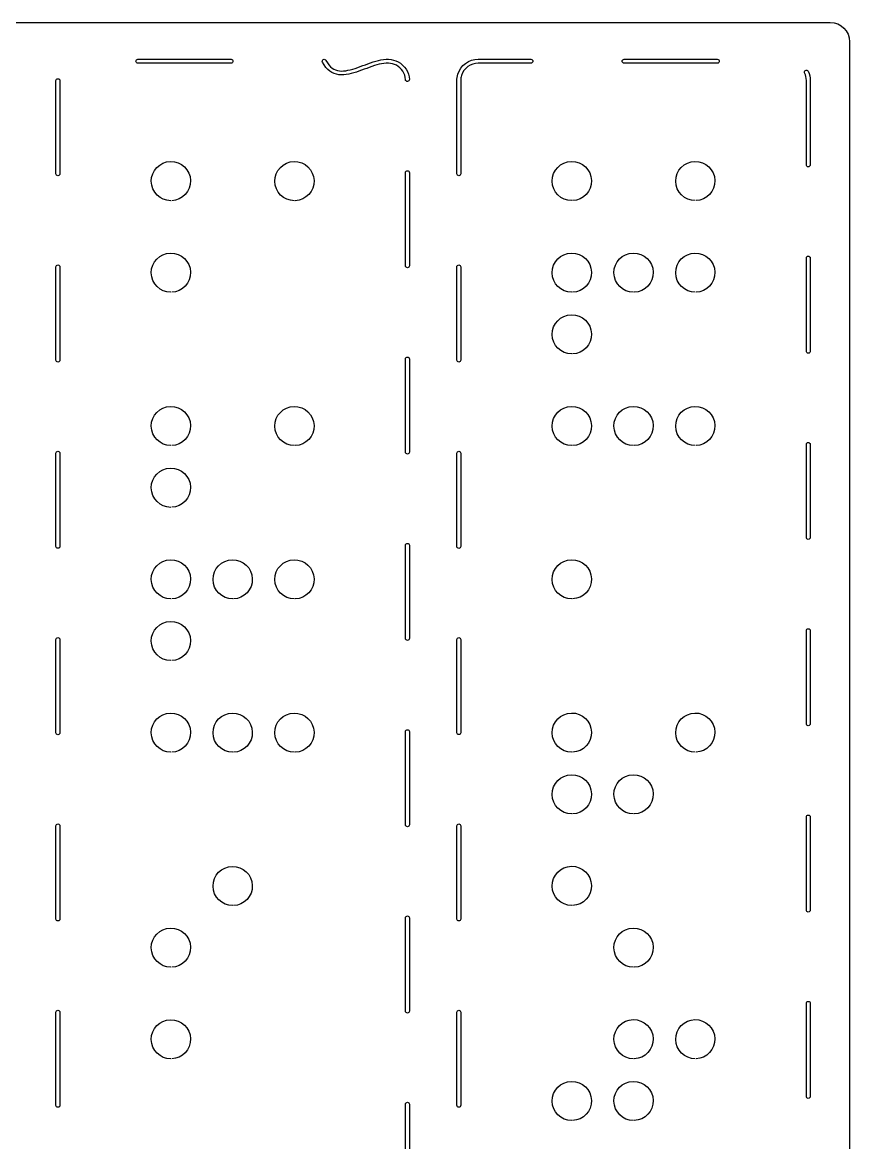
# Model space of a CAD drawing. Extents: x 0 to 120, y 0 to 230.
# Drawn here: x 77.5 to 120.1, y 172.4 to 230.1 of the extents above; entities that cross this region are included whole.
import ezdxf

# ---------------------------------------------------------------- set-up
doc = ezdxf.new("R2010")
doc.units = 0
doc.layers.add('Camada_1', color=7, linetype='CONTINUOUS')

msp = doc.modelspace()

# ---------------------------------------------------------------- linework, layer by layer
at = {"layer": 'Camada_1', "color": 7}
for points in [[(1.100001, 230.09983), (119.1, 230.09983)], [(120.1, 229.09983), (120.1, 1.09983)], [(83.44316, 228.199), (88.24394, 228.199)], [(88.24394, 227.999781), (83.44316, 227.999781)], [(103.688734, 227.998875), (100.97389, 227.998875), (100.971941, 227.998875)], [(100.975844, 228.200047), (103.688734, 228.200047)], [(108.489516, 228.200047), (113.288344, 228.200047)], [(113.288344, 227.998875), (108.489516, 227.998875)], [(96.75959, 227.890406), (96.75759, 227.890406)], [(79.22831, 222.298609), (79.22831, 227.099391)], [(79.42947, 227.099391), (79.42947, 222.298609)], [(99.874282, 222.299656), (99.874281, 227.100437)], [(100.0735, 227.100437), (100.0735, 222.299656)], [(100.114519, 227.369969), (100.114519, 227.368016)], [(117.874282, 222.756688), (117.874282, 227.098485), (117.874282, 227.100435)], [(118.073502, 227.100438), (118.073502, 222.756688)], [(97.22831, 217.556422), (97.22831, 222.35525)], [(97.42947, 222.35525), (97.42947, 217.556422)], [(117.874285, 213.157078), (117.874285, 217.955906)], [(118.073505, 217.955906), (118.073505, 213.157078)], [(79.22831, 212.699), (79.22831, 217.499781)], [(79.42947, 217.499781), (79.42947, 212.699)], [(99.874281, 212.700047), (99.874281, 217.498875)], [(100.073499, 217.498875), (100.073499, 212.700047)], [(97.22831, 207.956813), (97.22831, 212.755641)], [(97.42947, 212.755641), (97.42947, 207.956813)], [(79.22831, 203.099391), (79.22831, 207.898219)], [(79.42947, 207.898219), (79.42947, 203.099391)], [(99.874281, 203.100438), (99.874281, 207.899266)], [(100.073499, 207.899266), (100.073499, 203.100438)], [(117.874285, 203.555516), (117.874285, 208.356297)], [(118.073505, 208.356297), (118.073505, 203.555516)], [(97.22831, 198.35525), (97.22831, 203.156031)], [(97.42947, 203.156031), (97.42947, 198.35525)], [(117.874285, 193.955906), (117.874285, 198.756688)], [(118.073505, 198.756688), (118.073505, 193.955906)], [(79.22831, 193.499781), (79.22831, 198.298609)], [(79.42947, 198.298609), (79.42947, 193.499781)], [(99.874281, 193.498875), (99.874281, 198.299656)], [(100.073499, 198.299656), (100.073499, 193.498875)], [(97.22831, 188.755641), (97.22831, 193.556422)], [(97.42947, 193.556422), (97.42947, 188.755641)], [(117.874285, 184.356297), (117.874285, 189.157078)], [(118.073505, 189.157078), (118.073505, 184.356297)], [(79.22831, 183.898219), (79.22831, 188.699)], [(79.42947, 188.699), (79.42947, 183.898219)], [(99.874281, 183.899266), (99.874281, 188.700047)], [(100.073499, 188.700047), (100.073499, 183.899266)], [(97.22831, 179.156031), (97.22831, 183.956813)], [(97.42947, 183.956813), (97.42947, 179.156031)], [(117.874285, 174.756688), (117.874285, 179.555516)], [(118.073505, 179.555516), (118.073505, 174.756688)], [(79.22831, 174.29861), (79.22831, 179.099391)], [(79.42947, 179.09939), (79.42947, 174.298608)], [(99.874281, 174.299656), (99.874281, 179.100438)], [(100.073499, 179.100438), (100.073499, 174.299656)], [(97.22831, 169.556422), (97.22831, 174.35525)], [(97.42947, 174.35525), (97.42947, 169.556422)]]:
    msp.add_lwpolyline(points, dxfattribs=at)
for points in [[(83.34356, 228.099391)], [(92.95487, 228.054469)], [(108.387953, 228.100437)], [(117.776582, 227.571138)]]:
    msp.add_lwpolyline(points, close=True, dxfattribs=at)
for points in [[(119.1, 230.09983), (119.654, 230.09983), (120.1, 229.65383), (120.1, 229.09983)], [(83.34355, 228.099391), (83.343764, 228.154315), (83.388236, 228.198786), (83.44316, 228.199)], [(83.44316, 227.999781), (83.38824, 228.000001), (83.343774, 228.04447), (83.34356, 228.099391)], [(88.24394, 228.199), (88.29886, 228.198781), (88.343326, 228.154311), (88.34354, 228.099391)], [(88.34354, 228.099391), (88.343326, 228.04447), (88.29886, 228.000001), (88.24394, 227.999781)], [(92.95487, 228.054469), (92.942694, 228.078041), (92.940384, 228.105485), (92.948448, 228.130761)], [(92.948448, 228.130761), (92.956513, 228.156036), (92.974292, 228.177071), (92.99787, 228.189234)], [(93.79862, 227.402125), (93.46766, 227.442073), (93.1654, 227.637487), (92.95487, 228.054469)], [(92.99787, 228.189234), (93.021678, 228.201273), (93.049309, 228.2033), (93.074618, 228.194864)], [(93.074618, 228.194864), (93.099928, 228.186428), (93.120817, 228.168228), (93.13264, 228.144312)], [(93.13264, 228.144312), (93.32129, 227.770662), (93.54906, 227.634299), (93.82209, 227.601344)], [(94.7674, 227.775172), (95.11313, 227.896647), (95.47678, 228.050785), (95.83186, 228.1365)], [(95.83186, 228.1365), (96.18626, 228.222053), (96.54086, 228.238796), (96.85334, 228.066187)], [(96.75759, 227.890406), (96.506, 228.030045), (96.2103, 228.023188), (95.8787, 227.943141)], [(96.85334, 228.066187), (97.1868, 227.889152), (97.41045, 227.537128), (97.42756, 227.159937)], [(99.923109, 227.426609), (100.056689, 227.882897), (100.501596, 228.207745), (100.975844, 228.200047)], [(100.971941, 227.998875), (100.593123, 228.005024), (100.221083, 227.733979), (100.114519, 227.369969)], [(103.688734, 228.200047), (103.743658, 228.199833), (103.788129, 228.155361), (103.788343, 228.100437)], [(103.759749, 228.028854), (103.741035, 228.009772), (103.715461, 227.998976), (103.688734, 227.998875)], [(103.788343, 228.100437), (103.788761, 228.073714), (103.778464, 228.047935), (103.759749, 228.028854)], [(108.41723, 228.028152), (108.39809, 228.047292), (108.387527, 228.073373), (108.387953, 228.100437)], [(108.387953, 228.100437), (108.388054, 228.127164), (108.39885, 228.152738), (108.417932, 228.171453)], [(108.489516, 227.998875), (108.462451, 227.998449), (108.43637, 228.009012), (108.41723, 228.028152)], [(108.417932, 228.171453), (108.437013, 228.190167), (108.462792, 228.200465), (108.489516, 228.200047)], [(113.288344, 228.200047), (113.343268, 228.199833), (113.387739, 228.155361), (113.387953, 228.100437)], [(113.359359, 228.028853), (113.340645, 228.009772), (113.315071, 227.998976), (113.288344, 227.998875)], [(113.387953, 228.100437), (113.388371, 228.073714), (113.378074, 228.047935), (113.359359, 228.028853)], [(94.83378, 227.585719), (94.47967, 227.461298), (94.12959, 227.362177), (93.79862, 227.402125)], [(93.82209, 227.601344), (94.09512, 227.568389), (94.42168, 227.653697), (94.7674, 227.775172)], [(95.8787, 227.943141), (95.54711, 227.863093), (95.18789, 227.71014), (94.83378, 227.585719)], [(97.22834, 227.152125), (97.21464, 227.454999), (97.02753, 227.748153), (96.75959, 227.890406)], [(99.874281, 227.100437), (99.874245, 227.211167), (99.890156, 227.320403), (99.923109, 227.426609)], [(117.782482, 227.494966), (117.770511, 227.518575), (117.76839, 227.545967), (117.776582, 227.571138)], [(117.776625, 227.571141), (117.784521, 227.596356), (117.802076, 227.617421), (117.825455, 227.629734)], [(117.874282, 227.100435), (117.873647, 227.23744), (117.843582, 227.37604), (117.782482, 227.494966)], [(117.825455, 227.629734), (117.849023, 227.641913), (117.876465, 227.644228), (117.90174, 227.636169)], [(117.90174, 227.636169), (117.927015, 227.62811), (117.948052, 227.610339), (117.960221, 227.586766)], [(117.960221, 227.586766), (118.038011, 227.435349), (118.073065, 227.266442), (118.073502, 227.100438)], [(79.22831, 227.099391), (79.228411, 227.126117), (79.239207, 227.151691), (79.258288, 227.170405)], [(79.258288, 227.170405), (79.277368, 227.18912), (79.303147, 227.199417), (79.32987, 227.199)], [(79.32987, 227.199), (79.38479, 227.198781), (79.429256, 227.154311), (79.42947, 227.099391)], [(97.33186, 227.056422), (97.27691, 227.054437), (97.230667, 227.097189), (97.22834, 227.152125)], [(97.42756, 227.159937), (97.429542, 227.104991), (97.386793, 227.05875), (97.33186, 227.056422)], [(100.114519, 227.368016), (100.087673, 227.281502), (100.073471, 227.191358), (100.0735, 227.100437)], [(84.137822, 221.9124), (84.132561, 222.46629), (84.57528, 222.921003), (85.130048, 222.931507)], [(85.130048, 222.931507), (85.684816, 222.94201), (86.144488, 222.504381), (86.160269, 221.95069)], [(90.497822, 221.9124), (90.492561, 222.46629), (90.935281, 222.921004), (91.490049, 222.931507)], [(91.490049, 222.931507), (92.044817, 222.94201), (92.504489, 222.504381), (92.52027, 221.95069)], [(104.783433, 221.915415), (104.778172, 222.469305), (105.220892, 222.924018), (105.775659, 222.934522)], [(105.775659, 222.934522), (106.330427, 222.945025), (106.790099, 222.507397), (106.80588, 221.953706)], [(111.143433, 221.915415), (111.138172, 222.469305), (111.580892, 222.924019), (112.13566, 222.934522)], [(112.13566, 222.934522), (112.690428, 222.945025), (113.1501, 222.507397), (113.165881, 221.953706)], [(79.258288, 222.227595), (79.239207, 222.246309), (79.228411, 222.271883), (79.22831, 222.298609)], [(79.32987, 222.199), (79.303147, 222.198583), (79.277368, 222.20888), (79.258288, 222.227595)], [(79.42947, 222.298609), (79.429256, 222.243689), (79.38479, 222.199219), (79.32987, 222.199)], [(97.22831, 222.35525), (97.227884, 222.382314), (97.238447, 222.408395), (97.257586, 222.427535)], [(97.257586, 222.427535), (97.276725, 222.446674), (97.302806, 222.457238), (97.32987, 222.456812)], [(97.32987, 222.456812), (97.356595, 222.456709), (97.382167, 222.445912), (97.400879, 222.426831)], [(97.400879, 222.426831), (97.419592, 222.40775), (97.429888, 222.381972), (97.42947, 222.35525)], [(99.973891, 222.200047), (99.918967, 222.200262), (99.874496, 222.244733), (99.874282, 222.299656)], [(100.0735, 222.299656), (100.073285, 222.244733), (100.028814, 222.200262), (99.973891, 222.200047)], [(117.973892, 222.657079), (117.918968, 222.657292), (117.874496, 222.701764), (117.874282, 222.756688)], [(118.073502, 222.756688), (118.073288, 222.701764), (118.028816, 222.657292), (117.973892, 222.657079)], [(85.149227, 220.912258), (84.59436, 220.912258), (84.143083, 221.35851), (84.137822, 221.9124)], [(86.160269, 221.95069), (86.17605, 221.396999), (85.742047, 220.933987), (85.187578, 220.912984)], [(91.509228, 220.912258), (90.95436, 220.912258), (90.503083, 221.358509), (90.497822, 221.9124)], [(92.52027, 221.95069), (92.536051, 221.396999), (92.102048, 220.933987), (91.547579, 220.912984)], [(105.794838, 220.915274), (105.239971, 220.915274), (104.788694, 221.361525), (104.783433, 221.915415)], [(106.80588, 221.953706), (106.821661, 221.400014), (106.387658, 220.937002), (105.833189, 220.916)], [(112.154839, 220.915274), (111.599971, 220.915273), (111.148694, 221.361525), (111.143433, 221.915415)], [(113.165881, 221.953706), (113.181662, 221.400014), (112.747659, 220.937002), (112.19319, 220.916)], [(84.137829, 217.19238), (84.132566, 217.746272), (84.575287, 218.200987), (85.130056, 218.21149)], [(85.130056, 218.21149), (85.684825, 218.221993), (86.144498, 217.784363), (86.160277, 217.23067)], [(104.783432, 217.195404), (104.778171, 217.749294), (105.220891, 218.204007), (105.775658, 218.214511)], [(105.775658, 218.214511), (106.330426, 218.225014), (106.790098, 217.787385), (106.805879, 217.233694)], [(107.963431, 217.195404), (107.95817, 217.749294), (108.40089, 218.204008), (108.955658, 218.214511)], [(108.955658, 218.214511), (109.510426, 218.225014), (109.970097, 217.787385), (109.985878, 217.233694)], [(111.143431, 217.195404), (111.13817, 217.749294), (111.58089, 218.204008), (112.135658, 218.214511)], [(112.135658, 218.214511), (112.690426, 218.225014), (113.150098, 217.787385), (113.165879, 217.233694)], [(117.874285, 217.955906), (117.874499, 218.01083), (117.918971, 218.055302), (117.973895, 218.055516)], [(117.973895, 218.055516), (118.028819, 218.055302), (118.073291, 218.01083), (118.073505, 217.955906)], [(79.22831, 217.499781), (79.228411, 217.526507), (79.239206, 217.552081), (79.258287, 217.570796)], [(79.258287, 217.570796), (79.277368, 217.58951), (79.303147, 217.599808), (79.32987, 217.599391)], [(79.32987, 217.599391), (79.38479, 217.599172), (79.429256, 217.554701), (79.42947, 217.499781)], [(85.149235, 216.19224), (84.594368, 216.19224), (84.143091, 216.63849), (84.137829, 217.19238)], [(86.160277, 217.23067), (86.176055, 216.676981), (85.742052, 216.213973), (85.187586, 216.19297)], [(97.258287, 217.485407), (97.239206, 217.504122), (97.228411, 217.529696), (97.22831, 217.556422)], [(97.32987, 217.456812), (97.303147, 217.456395), (97.277368, 217.466693), (97.258287, 217.485407)], [(97.42947, 217.556422), (97.429256, 217.501502), (97.38479, 217.457031), (97.32987, 217.456812)], [(99.874281, 217.498875), (99.873864, 217.525599), (99.884161, 217.551377), (99.902875, 217.570459)], [(99.902875, 217.570459), (99.92159, 217.58954), (99.947164, 217.600336), (99.97389, 217.600437)], [(99.97389, 217.600437), (100.000617, 217.600336), (100.026191, 217.58954), (100.044905, 217.570459)], [(100.044905, 217.570459), (100.06362, 217.551377), (100.073917, 217.525599), (100.073499, 217.498875)], [(105.794837, 216.195262), (105.23997, 216.195262), (104.788693, 216.641514), (104.783432, 217.195404)], [(106.805879, 217.233694), (106.821659, 216.680003), (106.387656, 216.216992), (105.833188, 216.195989)], [(108.974837, 216.195262), (108.419969, 216.195262), (107.968692, 216.641513), (107.963431, 217.195404)], [(109.985878, 217.233694), (110.001658, 216.680004), (109.567656, 216.216992), (109.013188, 216.195989)], [(112.154837, 216.195262), (111.599969, 216.195262), (111.148692, 216.641513), (111.143431, 217.195404)], [(113.165879, 217.233694), (113.181659, 216.680003), (112.747656, 216.216992), (112.193188, 216.195989)], [(104.783432, 214.015419), (104.778171, 214.569309), (105.22089, 215.024022), (105.775658, 215.034526)], [(105.775658, 215.034526), (106.330426, 215.045029), (106.790098, 214.6074), (106.805879, 214.053709)], [(105.794837, 213.015277), (105.23997, 213.015277), (104.788693, 213.461529), (104.783432, 214.015419)], [(106.805879, 214.053709), (106.82166, 213.500018), (106.387657, 213.037006), (105.833188, 213.016003)], [(117.902879, 213.085494), (117.884165, 213.104575), (117.873867, 213.130354), (117.874285, 213.157078)], [(117.973895, 213.055516), (117.947168, 213.055617), (117.921594, 213.066413), (117.902879, 213.085494)], [(118.044911, 213.085494), (118.026196, 213.066413), (118.000622, 213.055617), (117.973895, 213.055516)], [(118.073505, 213.157078), (118.073923, 213.130354), (118.063625, 213.104575), (118.044911, 213.085494)], [(79.258287, 212.627985), (79.239206, 212.6467), (79.228411, 212.672274), (79.22831, 212.699)], [(79.32987, 212.59939), (79.303147, 212.598973), (79.277368, 212.609271), (79.258287, 212.627985)], [(79.42947, 212.699), (79.429256, 212.64408), (79.38479, 212.599609), (79.32987, 212.59939)], [(97.22831, 212.755641), (97.228411, 212.782367), (97.239206, 212.807941), (97.258287, 212.826656)], [(97.258287, 212.826656), (97.277368, 212.84537), (97.303147, 212.855668), (97.32987, 212.855251)], [(97.32987, 212.855251), (97.38479, 212.855032), (97.429256, 212.810561), (97.42947, 212.755641)], [(99.97389, 212.600437), (99.918966, 212.600651), (99.874495, 212.645123), (99.874281, 212.700047)], [(100.073499, 212.700047), (100.073286, 212.645123), (100.028814, 212.600651), (99.97389, 212.600437)], [(84.137829, 209.2924), (84.132572, 209.846288), (84.575291, 210.300997), (85.130056, 210.3115)], [(85.130056, 210.3115), (85.684821, 210.322003), (86.144493, 209.884379), (86.160277, 209.33069)], [(90.49783, 209.2924), (90.492573, 209.846288), (90.935292, 210.300997), (91.490057, 210.3115)], [(91.490057, 210.3115), (92.044822, 210.322003), (92.504493, 209.884378), (92.520277, 209.33069)], [(104.783432, 209.295414), (104.778171, 209.849304), (105.22089, 210.304017), (105.775658, 210.314521)], [(105.775658, 210.314521), (106.330426, 210.325024), (106.790098, 209.887395), (106.805879, 209.333704)], [(107.963431, 209.295414), (107.95817, 209.849304), (108.40089, 210.304018), (108.955658, 210.314521)], [(108.955658, 210.314521), (109.510426, 210.325024), (109.970097, 209.887395), (109.985878, 209.333704)], [(111.143431, 209.295414), (111.13817, 209.849304), (111.58089, 210.304018), (112.135658, 210.314521)], [(112.135658, 210.314521), (112.690426, 210.325024), (113.150098, 209.887395), (113.165879, 209.333704)], [(85.149235, 208.29226), (84.594368, 208.29226), (84.143091, 208.73851), (84.137829, 209.2924)], [(86.160277, 209.33069), (86.17606, 208.776997), (85.742056, 208.313983), (85.187586, 208.29298)], [(91.509236, 208.29226), (90.954369, 208.29226), (90.503092, 208.73851), (90.49783, 209.2924)], [(92.520277, 209.33069), (92.53606, 208.776998), (92.102057, 208.313983), (91.547587, 208.29298)], [(105.794837, 208.295272), (105.23997, 208.295272), (104.788693, 208.741524), (104.783432, 209.295414)], [(106.805879, 209.333704), (106.82166, 208.780013), (106.387657, 208.317001), (105.833188, 208.295998)], [(108.974837, 208.295272), (108.419969, 208.295272), (107.968692, 208.741523), (107.963431, 209.295414)], [(109.985878, 209.333704), (110.001659, 208.780013), (109.567656, 208.317001), (109.013188, 208.295998)], [(112.154837, 208.295272), (111.599969, 208.295272), (111.148692, 208.741523), (111.143431, 209.295414)], [(113.165879, 209.333704), (113.18166, 208.780013), (112.747657, 208.317001), (112.193188, 208.295998)], [(117.874285, 208.356297), (117.874499, 208.411221), (117.918971, 208.455693), (117.973895, 208.455907)], [(117.973895, 208.455907), (118.028819, 208.455693), (118.073291, 208.411221), (118.073505, 208.356297)], [(79.22831, 207.898219), (79.227884, 207.925283), (79.238447, 207.951364), (79.257586, 207.970503)], [(79.257586, 207.970503), (79.276726, 207.989643), (79.302806, 208.000207), (79.32987, 207.999781)], [(79.32987, 207.999781), (79.356595, 207.999677), (79.382167, 207.98888), (79.400879, 207.969799)], [(79.400879, 207.969799), (79.419592, 207.950718), (79.429888, 207.924941), (79.42947, 207.898219)], [(97.257586, 207.884528), (97.238447, 207.903668), (97.227884, 207.929749), (97.22831, 207.956813)], [(97.32987, 207.85525), (97.302806, 207.854824), (97.276725, 207.865388), (97.257586, 207.884528)], [(97.40088, 207.885232), (97.382167, 207.866151), (97.356595, 207.855354), (97.32987, 207.85525)], [(97.42947, 207.956813), (97.429888, 207.930091), (97.419592, 207.904313), (97.40088, 207.885232)], [(99.874281, 207.899266), (99.874495, 207.95419), (99.918966, 207.998662), (99.97389, 207.998876)], [(99.97389, 207.998876), (100.028814, 207.998662), (100.073286, 207.95419), (100.073499, 207.899266)], [(84.137829, 206.1124), (84.132566, 206.666292), (84.575287, 207.121007), (85.130056, 207.13151)], [(85.130056, 207.13151), (85.684825, 207.142013), (86.144498, 206.704383), (86.160277, 206.15069)], [(85.149235, 205.11226), (84.594368, 205.11226), (84.143091, 205.55851), (84.137829, 206.1124)], [(86.160277, 206.15069), (86.176055, 205.597001), (85.742052, 205.133993), (85.187586, 205.11299)], [(97.22831, 203.156031), (97.228411, 203.182757), (97.239206, 203.208331), (97.258287, 203.227046)], [(97.258287, 203.227046), (97.277368, 203.24576), (97.303147, 203.256058), (97.32987, 203.255641)], [(97.32987, 203.255641), (97.38479, 203.255422), (97.429256, 203.210951), (97.42947, 203.156031)], [(117.973895, 203.455906), (117.918971, 203.45612), (117.874499, 203.500592), (117.874285, 203.555516)], [(118.073505, 203.555516), (118.073291, 203.500592), (118.028819, 203.45612), (117.973895, 203.455906)], [(79.258287, 203.028376), (79.239206, 203.047091), (79.228411, 203.072665), (79.22831, 203.099391)], [(79.32987, 202.999781), (79.303147, 202.999364), (79.277368, 203.009662), (79.258287, 203.028376)], [(79.42947, 203.099391), (79.429256, 203.044471), (79.38479, 203), (79.32987, 202.999781)], [(99.902875, 203.028854), (99.884161, 203.047935), (99.873863, 203.073714), (99.874281, 203.100438)], [(99.97389, 202.998875), (99.947163, 202.998976), (99.921589, 203.009772), (99.902875, 203.028854)], [(100.044906, 203.028854), (100.026191, 203.009772), (100.000617, 202.998976), (99.97389, 202.998875)], [(100.073499, 203.100438), (100.073917, 203.073714), (100.06362, 203.047935), (100.044906, 203.028854)], [(84.137829, 201.39239), (84.132572, 201.946278), (84.575291, 202.400987), (85.130056, 202.41149)], [(85.130056, 202.41149), (85.684821, 202.421993), (86.144493, 201.984369), (86.160277, 201.43068)], [(87.31783, 201.39239), (87.312573, 201.946277), (87.755291, 202.400986), (88.310056, 202.41149)], [(88.310056, 202.41149), (88.864821, 202.421993), (89.324493, 201.984369), (89.340277, 201.43068)], [(90.49783, 201.39239), (90.492573, 201.946278), (90.935292, 202.400987), (91.490057, 202.41149)], [(91.490057, 202.41149), (92.044822, 202.421993), (92.504493, 201.984368), (92.520277, 201.43068)], [(104.783432, 201.395408), (104.778171, 201.949298), (105.22089, 202.404011), (105.775658, 202.414515)], [(105.775658, 202.414515), (106.330426, 202.425018), (106.790098, 201.98739), (106.805879, 201.433699)], [(85.149235, 200.39225), (84.594368, 200.39225), (84.143091, 200.8385), (84.137829, 201.39239)], [(86.160277, 201.43068), (86.17606, 200.876987), (85.742056, 200.413973), (85.187586, 200.39297)], [(88.329235, 200.39225), (87.774368, 200.39225), (87.323092, 200.838501), (87.31783, 201.39239)], [(89.340277, 201.43068), (89.35606, 200.876987), (88.922056, 200.413973), (88.367586, 200.39297)], [(91.509236, 200.39225), (90.954369, 200.39225), (90.503092, 200.8385), (90.49783, 201.39239)], [(92.520277, 201.43068), (92.53606, 200.876988), (92.102057, 200.413973), (91.547587, 200.39297)], [(105.794837, 200.395267), (105.23997, 200.395267), (104.788693, 200.841518), (104.783432, 201.395408)], [(106.805879, 201.433699), (106.82166, 200.880008), (106.387657, 200.416996), (105.833188, 200.395993)], [(84.137829, 198.2124), (84.132566, 198.766292), (84.575287, 199.221007), (85.130056, 199.23151)], [(85.130056, 199.23151), (85.684825, 199.242013), (86.144498, 198.804383), (86.160277, 198.25069)], [(117.874285, 198.756688), (117.874499, 198.811612), (117.918971, 198.856084), (117.973895, 198.856298)], [(117.973895, 198.856298), (118.028819, 198.856084), (118.073291, 198.811612), (118.073505, 198.756688)], [(79.22831, 198.298609), (79.228411, 198.325335), (79.239206, 198.350909), (79.258287, 198.369624)], [(79.258287, 198.369624), (79.277368, 198.388338), (79.303147, 198.398636), (79.32987, 198.398219)], [(79.32987, 198.398219), (79.38479, 198.398), (79.429256, 198.353529), (79.42947, 198.298609)], [(85.149235, 197.21226), (84.594368, 197.21226), (84.143091, 197.65851), (84.137829, 198.2124)], [(86.160277, 198.25069), (86.176055, 197.697001), (85.742052, 197.233993), (85.187586, 197.21299)], [(97.258287, 198.284235), (97.239206, 198.30295), (97.228411, 198.328524), (97.22831, 198.35525)], [(97.32987, 198.25564), (97.303147, 198.255223), (97.277368, 198.265521), (97.258287, 198.284235)], [(97.42947, 198.35525), (97.429256, 198.30033), (97.38479, 198.255859), (97.32987, 198.25564)], [(99.874281, 198.299656), (99.874495, 198.35458), (99.918966, 198.399052), (99.97389, 198.399266)], [(99.97389, 198.399266), (100.028814, 198.399052), (100.073286, 198.35458), (100.073499, 198.299656)], [(85.130056, 194.5115), (85.684825, 194.522003), (86.144498, 194.084373), (86.160277, 193.53068)], [(88.310056, 194.5115), (88.864825, 194.522003), (89.324498, 194.084373), (89.340277, 193.53068)], [(91.490057, 194.5115), (92.044826, 194.522003), (92.504498, 194.084372), (92.520277, 193.53068)], [(105.775658, 194.514508), (106.330426, 194.525011), (106.790098, 194.087383), (106.805879, 193.533692)], [(112.135658, 194.514508), (112.690426, 194.525011), (113.150098, 194.087383), (113.165879, 193.533692)], [(84.137829, 193.49239), (84.132566, 194.046282), (84.575287, 194.500997), (85.130056, 194.5115)], [(87.31783, 193.49239), (87.312567, 194.046281), (87.755287, 194.500996), (88.310056, 194.5115)], [(90.49783, 193.49239), (90.492567, 194.046282), (90.935288, 194.500997), (91.490057, 194.5115)], [(104.783432, 193.495401), (104.778171, 194.049291), (105.22089, 194.504004), (105.775658, 194.514508)], [(111.143431, 193.495401), (111.13817, 194.049291), (111.58089, 194.504005), (112.135658, 194.514508)], [(117.973895, 193.856296), (117.918971, 193.85651), (117.874499, 193.900982), (117.874285, 193.955906)], [(118.073505, 193.955906), (118.073291, 193.900982), (118.028819, 193.85651), (117.973895, 193.856296)], [(79.257586, 193.427497), (79.238447, 193.446636), (79.227884, 193.472717), (79.22831, 193.499781)], [(79.32987, 193.398219), (79.302806, 193.397793), (79.276726, 193.408357), (79.257586, 193.427497)], [(79.400879, 193.428201), (79.382167, 193.40912), (79.356595, 193.398323), (79.32987, 193.398219)], [(79.42947, 193.499781), (79.429888, 193.473059), (79.419592, 193.447282), (79.400879, 193.428201)], [(85.149235, 192.49225), (84.594368, 192.49225), (84.143091, 192.9385), (84.137829, 193.49239)], [(86.160277, 193.53068), (86.176055, 192.976991), (85.742052, 192.513983), (85.187586, 192.49298)], [(88.329235, 192.49225), (87.774368, 192.49225), (87.323092, 192.938501), (87.31783, 193.49239)], [(89.340277, 193.53068), (89.356055, 192.976991), (88.922052, 192.513983), (88.367586, 192.49298)], [(91.509236, 192.49225), (90.954369, 192.49225), (90.503092, 192.9385), (90.49783, 193.49239)], [(92.520277, 193.53068), (92.536055, 192.976991), (92.102053, 192.513983), (91.547587, 192.49298)], [(97.22831, 193.556422), (97.228411, 193.583148), (97.239206, 193.608722), (97.258287, 193.627437)], [(97.258287, 193.627437), (97.277368, 193.646151), (97.303147, 193.656449), (97.32987, 193.656032)], [(97.32987, 193.656032), (97.38479, 193.655813), (97.429256, 193.611342), (97.42947, 193.556422)], [(99.97389, 193.399265), (99.918966, 193.399479), (99.874495, 193.443951), (99.874281, 193.498875)], [(100.073499, 193.498875), (100.073286, 193.443951), (100.028814, 193.399479), (99.97389, 193.399265)], [(105.794837, 192.49526), (105.23997, 192.49526), (104.788693, 192.941511), (104.783432, 193.495401)], [(106.805879, 193.533692), (106.82166, 192.980001), (106.387657, 192.516989), (105.833188, 192.495986)], [(112.154837, 192.49526), (111.59997, 192.49526), (111.148692, 192.941511), (111.143431, 193.495401)], [(113.165879, 193.533692), (113.18166, 192.980001), (112.747657, 192.516989), (112.193188, 192.495986)], [(104.783432, 190.315416), (104.778171, 190.869306), (105.22089, 191.324019), (105.775658, 191.334523)], [(105.775658, 191.334523), (106.330426, 191.345026), (106.790098, 190.907398), (106.805879, 190.353707)], [(107.963431, 190.315416), (107.95817, 190.869306), (108.40089, 191.32402), (108.955658, 191.334523)], [(108.955658, 191.334523), (109.510425, 191.345026), (109.970097, 190.907398), (109.985878, 190.353707)], [(105.794837, 189.315275), (105.23997, 189.315275), (104.788693, 189.761526), (104.783432, 190.315416)], [(106.805879, 190.353707), (106.82166, 189.800016), (106.387657, 189.337004), (105.833188, 189.316001)], [(108.974837, 189.315275), (108.41997, 189.315275), (107.968692, 189.761526), (107.963431, 190.315416)], [(109.985878, 190.353707), (110.001659, 189.800016), (109.567656, 189.337004), (109.013188, 189.316001)], [(79.22831, 188.699), (79.228411, 188.725726), (79.239206, 188.7513), (79.258287, 188.770015)], [(79.258287, 188.770015), (79.277368, 188.788729), (79.303147, 188.799027), (79.32987, 188.79861)], [(79.32987, 188.79861), (79.38479, 188.798391), (79.429256, 188.75392), (79.42947, 188.699)], [(97.258287, 188.684626), (97.239206, 188.703341), (97.228411, 188.728915), (97.22831, 188.755641)], [(97.42947, 188.755641), (97.429256, 188.700721), (97.38479, 188.65625), (97.32987, 188.656031)], [(99.874281, 188.700047), (99.874495, 188.754971), (99.918966, 188.799443), (99.97389, 188.799657)], [(99.97389, 188.799657), (100.028814, 188.799443), (100.073286, 188.754971), (100.073499, 188.700047)], [(117.874285, 189.157078), (117.874499, 189.212002), (117.918971, 189.256474), (117.973895, 189.256688)], [(117.973895, 189.256688), (118.028819, 189.256474), (118.073291, 189.212002), (118.073505, 189.157078)], [(97.32987, 188.656031), (97.303147, 188.655614), (97.277368, 188.665912), (97.258287, 188.684626)], [(87.31783, 185.59239), (87.312567, 186.146281), (87.755287, 186.600996), (88.310056, 186.6115)], [(88.310056, 186.6115), (88.864825, 186.622003), (89.324498, 186.184373), (89.340277, 185.63068)], [(104.783432, 185.595407), (104.778171, 186.149297), (105.22089, 186.60401), (105.775658, 186.614514)], [(105.775658, 186.614514), (106.330426, 186.625017), (106.790098, 186.187389), (106.805879, 185.633698)], [(88.329235, 184.59225), (87.774368, 184.59225), (87.323092, 185.038501), (87.31783, 185.59239)], [(89.340277, 185.63068), (89.356055, 185.076991), (88.922052, 184.613983), (88.367586, 184.59298)], [(105.794837, 184.595266), (105.23997, 184.595266), (104.788693, 185.041517), (104.783432, 185.595407)], [(106.805879, 185.633698), (106.82166, 185.080007), (106.387657, 184.616995), (105.833188, 184.595992)], [(117.973895, 184.256687), (117.918971, 184.256901), (117.874499, 184.301373), (117.874285, 184.356297)], [(118.073505, 184.356297), (118.073291, 184.301373), (118.028819, 184.256901), (117.973895, 184.256687)], [(79.258287, 183.827204), (79.239206, 183.845919), (79.228411, 183.871493), (79.22831, 183.898219)], [(79.32987, 183.798609), (79.303147, 183.798192), (79.277368, 183.80849), (79.258287, 183.827204)], [(79.42947, 183.898219), (79.429256, 183.843299), (79.38479, 183.798828), (79.32987, 183.798609)], [(97.22831, 183.956813), (97.228411, 183.983539), (97.239206, 184.009113), (97.258287, 184.027828)], [(97.258287, 184.027828), (97.277368, 184.046542), (97.303147, 184.05684), (97.32987, 184.056423)], [(97.32987, 184.056423), (97.38479, 184.056204), (97.429256, 184.011733), (97.42947, 183.956813)], [(99.97389, 183.799656), (99.918966, 183.79987), (99.874495, 183.844342), (99.874281, 183.899266)], [(100.073499, 183.899266), (100.073286, 183.844342), (100.028814, 183.79987), (99.97389, 183.799656)], [(84.137829, 182.4124), (84.132566, 182.966292), (84.575287, 183.421007), (85.130056, 183.43151)], [(85.130056, 183.43151), (85.684825, 183.442013), (86.144498, 183.004383), (86.160277, 182.45069)], [(107.963431, 182.415407), (107.95817, 182.969297), (108.40089, 183.424011), (108.955658, 183.434514)], [(108.955658, 183.434514), (109.510426, 183.445017), (109.970097, 183.007388), (109.985878, 182.453697)], [(85.149235, 181.41226), (84.594368, 181.41226), (84.143091, 181.85851), (84.137829, 182.4124)], [(86.160277, 182.45069), (86.17606, 181.896997), (85.742056, 181.433983), (85.187586, 181.41298)], [(108.974837, 181.415266), (108.41997, 181.415266), (107.968692, 181.861517), (107.963431, 182.415407)], [(109.985878, 182.453697), (110.001658, 181.900007), (109.567656, 181.436995), (109.013188, 181.415992)], [(117.874285, 179.555516), (117.873867, 179.58224), (117.884165, 179.608019), (117.902879, 179.6271)], [(117.902879, 179.6271), (117.921594, 179.646181), (117.947168, 179.656977), (117.973895, 179.657078)], [(117.973895, 179.657078), (118.000622, 179.656977), (118.026196, 179.646181), (118.044911, 179.6271)], [(118.044911, 179.6271), (118.063625, 179.608019), (118.073923, 179.58224), (118.073505, 179.555516)], [(79.22831, 179.099391), (79.228411, 179.126117), (79.239207, 179.151691), (79.258288, 179.170405)], [(79.258288, 179.170405), (79.277369, 179.18912), (79.303147, 179.199417), (79.32987, 179.199)], [(79.32987, 179.199), (79.38479, 179.198781), (79.429256, 179.15431), (79.42947, 179.09939)], [(97.258287, 179.085016), (97.239206, 179.103731), (97.228411, 179.129305), (97.22831, 179.156031)], [(97.32987, 179.056421), (97.303147, 179.056004), (97.277368, 179.066302), (97.258287, 179.085016)], [(97.42947, 179.156031), (97.429256, 179.101111), (97.38479, 179.05664), (97.32987, 179.056421)], [(99.874281, 179.100438), (99.874495, 179.155362), (99.918966, 179.199834), (99.97389, 179.200048)], [(99.97389, 179.200048), (100.028814, 179.199834), (100.073286, 179.155362), (100.073499, 179.100438)], [(84.137829, 177.6924), (84.132566, 178.246292), (84.575287, 178.701007), (85.130056, 178.71151)], [(85.130056, 178.71151), (85.684825, 178.722013), (86.144498, 178.284383), (86.160277, 177.73069)], [(107.963431, 177.69536), (107.95817, 178.24925), (108.40089, 178.703964), (108.955658, 178.714467)], [(108.955658, 178.714467), (109.510426, 178.72497), (109.970097, 178.287341), (109.985878, 177.73365)], [(111.143431, 177.69536), (111.13817, 178.24925), (111.58089, 178.703964), (112.135658, 178.714467)], [(112.135658, 178.714467), (112.690426, 178.72497), (113.150098, 178.287341), (113.165879, 177.73365)], [(85.149235, 176.69226), (84.594368, 176.69226), (84.143091, 177.13851), (84.137829, 177.6924)], [(86.160277, 177.73069), (86.17606, 177.176997), (85.742056, 176.713983), (85.187586, 176.69298)], [(108.974837, 176.695219), (108.41997, 176.695219), (107.968692, 177.14147), (107.963431, 177.69536)], [(109.985878, 177.73365), (110.001658, 177.17996), (109.567656, 176.716948), (109.013188, 176.695945)], [(112.154837, 176.695219), (111.59997, 176.695219), (111.148692, 177.14147), (111.143431, 177.69536)], [(113.165879, 177.73365), (113.181659, 177.179959), (112.747656, 176.716948), (112.193188, 176.695945)], [(104.783432, 174.515367), (104.778171, 175.069257), (105.22089, 175.52397), (105.775658, 175.534474)], [(105.775658, 175.534474), (106.330426, 175.544977), (106.790098, 175.107349), (106.805879, 174.553658)], [(107.963431, 174.515367), (107.95817, 175.069257), (108.40089, 175.523971), (108.955658, 175.534474)], [(108.955658, 175.534474), (109.510425, 175.544977), (109.970097, 175.107349), (109.985878, 174.553658)], [(97.22831, 174.35525), (97.227884, 174.382314), (97.238447, 174.408395), (97.257586, 174.427535)], [(97.257586, 174.427535), (97.276725, 174.446675), (97.302806, 174.457239), (97.32987, 174.456813)], [(97.32987, 174.456813), (97.356595, 174.456709), (97.382167, 174.445912), (97.40088, 174.426831)], [(97.40088, 174.426831), (97.419592, 174.40775), (97.429888, 174.381972), (97.42947, 174.35525)], [(105.794837, 173.515226), (105.23997, 173.515226), (104.788693, 173.961477), (104.783432, 174.515367)], [(106.805879, 174.553658), (106.82166, 173.999967), (106.387657, 173.536955), (105.833188, 173.515952)], [(108.974837, 173.515226), (108.41997, 173.515226), (107.968692, 173.961477), (107.963431, 174.515367)], [(109.985878, 174.553658), (110.001659, 173.999967), (109.567656, 173.536955), (109.013188, 173.515952)], [(117.973895, 174.657078), (117.918971, 174.657292), (117.874499, 174.701764), (117.874285, 174.756688)], [(118.073505, 174.756688), (118.073291, 174.701764), (118.028819, 174.657292), (117.973895, 174.657078)], [(79.258287, 174.227595), (79.239206, 174.24631), (79.228411, 174.271884), (79.22831, 174.29861)], [(79.32987, 174.199), (79.303147, 174.198583), (79.277368, 174.208881), (79.258287, 174.227595)], [(79.42947, 174.298608), (79.429255, 174.243688), (79.38479, 174.199219), (79.32987, 174.199)], [(99.97389, 174.200046), (99.918966, 174.20026), (99.874495, 174.244732), (99.874281, 174.299656)], [(100.073499, 174.299656), (100.073286, 174.244732), (100.028814, 174.20026), (99.97389, 174.200046)]]:
    msp.add_open_spline(points, degree=3, dxfattribs=at)

doc.saveas('drawing.dxf')
